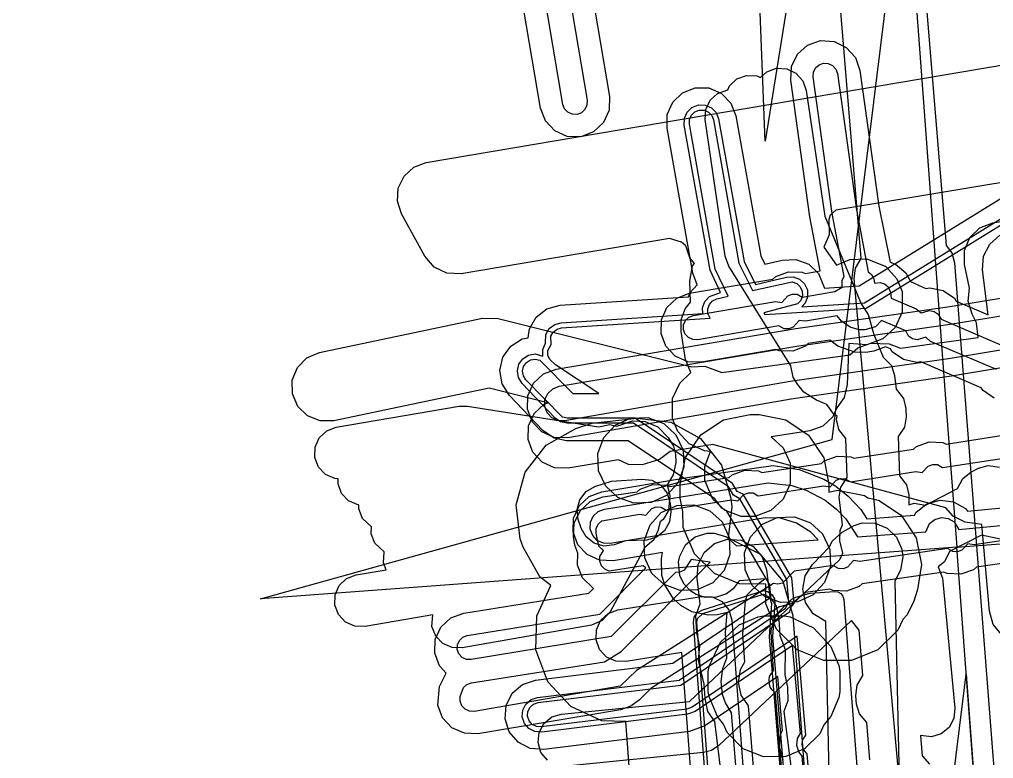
# Model space of a CAD drawing. Header units: metres. Extents: x -3943 to -3664, y 4962 to 6622.
# Drawn here: x -3909.5 to -3853.7, y 5999.1 to 6041.5 of the extents above; entities that cross this region are included whole.
import ezdxf

# ---------------------------------------------------------------- set-up
doc = ezdxf.new("R2010")
doc.units = ezdxf.units.M
doc.layers.add('AI_GREENING_EXCLUSIONS', color=1, linetype='Continuous')
doc.layers.add('AI_GREENING_LAWN', color=82, linetype='Continuous')

msp = doc.modelspace()

# ---------------------------------------------------------------- linework, layer by layer
at = {"layer": 'AI_GREENING_EXCLUSIONS'}
for points in [[(-3876.499, 6113.086), (-3871.504, 6146.711), (-3869.87, 6114.002), (-3869.801, 6114.429), (-3869.508, 6106.761), (-3861.518, 6107.16), (-3829.558, 6108.757), (-3862.517, 6100.435), (-3866.364, 6074.531), (-3828.301, 6075.988), (-3861.355, 6068.051), (-3866.742, 6034.488), (-3867.966, 6066.464), (-3868.272, 6074.458), (-3908.243, 6072.929), (-3875.188, 6080.865), (-3871.044, 6106.684), (-3877.498, 6106.361), (-3909.458, 6104.764), (-3876.499, 6113.086)], [(-3863.736, 6010.642), (-3895.648, 6008.261), (-3862.903, 6017.39), (-3858.735, 6051.127), (-3856.354, 6019.216), (-3855.759, 6011.238), (-3863.736, 6010.642)], [(-3833.728, 6028.226), (-3833.191, 6027.66), (-3832.911, 6026.932), (-3832.931, 6026.152), (-3833.248, 6025.439), (-3833.813, 6024.901), (-3834.542, 6024.621), (-3856.066, 6021.034), (-3865.126, 6019.728), (-3878.042, 6017.49), (-3878.822, 6017.512), (-3879.535, 6017.831), (-3880.07, 6018.399), (-3880.348, 6019.128), (-3880.326, 6019.908), (-3880.007, 6020.62), (-3879.44, 6021.156), (-3878.71, 6021.434), (-3864.973, 6023.76), (-3856.161, 6025.022), (-3840.598, 6027.585), (-3835.221, 6028.563), (-3834.441, 6028.543), (-3833.728, 6028.226)], [(-3834.036, 6027.126), (-3833.896, 6026.762), (-3833.906, 6026.372), (-3834.065, 6026.015), (-3834.347, 6025.746), (-3834.712, 6025.606), (-3856.228, 6022.021), (-3865.293, 6020.714), (-3878.209, 6018.476), (-3878.599, 6018.487), (-3878.955, 6018.646), (-3879.223, 6018.93), (-3879.362, 6019.295), (-3879.351, 6019.685), (-3879.192, 6020.041), (-3878.908, 6020.309), (-3878.543, 6020.448), (-3864.806, 6022.774), (-3855.999, 6024.035), (-3840.429, 6026.6), (-3835.051, 6027.577), (-3834.661, 6027.567), (-3834.305, 6027.409), (-3834.036, 6027.126)], [(-3891.14, 6009.029), (-3890.715, 6009.431), (-3890.169, 6009.641), (-3888.454, 6009.936), (-3888.603, 6010.325), (-3888.564, 6010.963), (-3889.098, 6011.452), (-3889.303, 6012), (-3889.289, 6012.4), (-3889.81, 6012.877), (-3890.02, 6013.423), (-3890.015, 6013.631), (-3890.609, 6013.88), (-3891.005, 6014.311), (-3891.207, 6014.86), (-3891.195, 6015.153), (-3891.385, 6015.158), (-3891.92, 6015.396), (-3892.322, 6015.82), (-3892.532, 6016.367), (-3892.517, 6016.952), (-3892.279, 6017.487), (-3891.854, 6017.89), (-3891.308, 6018.099), (-3884.275, 6019.309), (-3883.785, 6019.312), (-3876.279, 6018.119), (-3875.628, 6018.257), (-3875.23, 6018.163), (-3874.344, 6018.459), (-3873.615, 6018.423), (-3872.882, 6018.122), (-3872.3, 6017.517), (-3871.986, 6017.023), (-3871.864, 6016.557), (-3871.844, 6016.087), (-3872.006, 6015.375), (-3872.351, 6014.796), (-3872.2, 6014.177), (-3872.27, 6013.321), (-3872.57, 6012.818), (-3872.757, 6012.679), (-3872.874, 6012.174), (-3873.114, 6011.641), (-3873.62, 6011.209), (-3875.624, 6007.523), (-3876.066, 6007.022), (-3876.682, 6006.762), (-3884.087, 6005.457), (-3884.672, 6005.47), (-3885.208, 6005.706), (-3885.612, 6006.129), (-3885.824, 6006.674), (-3885.77, 6007.353), (-3889.66, 6006.685), (-3890.246, 6006.7), (-3890.78, 6006.938), (-3891.183, 6007.362), (-3891.393, 6007.909), (-3891.378, 6008.494), (-3891.14, 6009.029)], [(-3873.46, 6018.662), (-3872.543, 6018.321), (-3871.844, 6017.674), (-3871.435, 6016.792), (-3871.396, 6015.806), (-3871.737, 6014.889), (-3872.384, 6014.19), (-3873.266, 6013.781), (-3874.252, 6013.742), (-3875.169, 6014.083), (-3875.868, 6014.73), (-3876.277, 6015.612), (-3876.316, 6016.598), (-3875.975, 6017.515), (-3875.328, 6018.214), (-3874.446, 6018.623), (-3873.46, 6018.662)], [(-3870.427, 6017.659), (-3869.13, 6018.527), (-3867.599, 6018.831), (-3867.077, 6018.826), (-3865.546, 6018.522), (-3864.249, 6017.654), (-3863.381, 6016.357), (-3863.077, 6014.826), (-3863.077, 6014.389), (-3862.581, 6014.488), (-3861.05, 6014.184), (-3860.851, 6014.05), (-3860.248, 6013.931), (-3858.951, 6013.063), (-3858.083, 6011.766), (-3857.779, 6010.235), (-3858, 6008.794), (-3858.212, 6008.139), (-3858.605, 6007.349), (-3858.854, 6007.082), (-3859.126, 6006.469), (-3860.27, 6005.346), (-3861.792, 6004.726), (-3863.376, 6004.726), (-3864.898, 6005.346), (-3866.085, 6006.533), (-3866.689, 6007.978), (-3866.705, 6009.107), (-3868.198, 6009.123), (-3869.643, 6009.727), (-3870.787, 6010.85), (-3871.434, 6012.359), (-3871.45, 6013.279), (-3871.599, 6014.029), (-3871.599, 6014.831), (-3871.295, 6016.362), (-3870.427, 6017.659)], [(-3876.994, 6011.812), (-3877.282, 6012.322), (-3877.441, 6012.806), (-3877.512, 6013.386), (-3877.355, 6013.95), (-3876.994, 6014.411), (-3876.485, 6014.699), (-3875.544, 6015.008), (-3873.799, 6015.133), (-3873.218, 6015.066), (-3872.706, 6014.781), (-3872.343, 6014.322), (-3872.183, 6013.759), (-3872.142, 6013.253), (-3872.209, 6012.672), (-3872.494, 6012.161), (-3872.953, 6011.797), (-3873.516, 6011.637), (-3874.728, 6011.583), (-3875.389, 6011.366), (-3875.969, 6011.295), (-3876.533, 6011.452), (-3876.994, 6011.812)], [(-3847.781, 6011.833), (-3815.869, 6014.214), (-3848.614, 6005.086), (-3852.782, 5971.349), (-3855.163, 6003.26), (-3855.759, 6011.238), (-3847.781, 6011.833)], [(-3870.815, 6013.659), (-3869.898, 6013.318), (-3869.199, 6012.671), (-3868.79, 6011.789), (-3868.751, 6010.803), (-3869.092, 6009.886), (-3869.739, 6009.187), (-3870.621, 6008.778), (-3871.607, 6008.739), (-3872.524, 6009.08), (-3873.223, 6009.727), (-3873.632, 6010.609), (-3873.671, 6011.595), (-3873.33, 6012.512), (-3872.683, 6013.211), (-3871.801, 6013.62), (-3870.815, 6013.659)], [(-3865.062, 6012.972), (-3864.145, 6012.631), (-3863.446, 6011.984), (-3863.037, 6011.102), (-3862.998, 6010.116), (-3863.339, 6009.199), (-3863.986, 6008.5), (-3864.868, 6008.091), (-3865.854, 6008.052), (-3866.771, 6008.393), (-3867.47, 6009.04), (-3867.879, 6009.922), (-3867.918, 6010.908), (-3867.577, 6011.825), (-3866.93, 6012.524), (-3866.048, 6012.933), (-3865.062, 6012.972)], [(-3869.297, 6005.793), (-3868.223, 6006.78), (-3867.14, 6007.234), (-3866.817, 6007.299), (-3865.63, 6007.299), (-3865.307, 6007.234), (-3863.961, 6006.603), (-3862.973, 6005.529), (-3862.52, 6004.446), (-3862.454, 6004.123), (-3862.454, 6002.936), (-3862.52, 6002.614), (-3862.973, 6001.53), (-3863.364, 6001.053), (-3863.597, 6000.536), (-3864.474, 5999.681), (-3865.558, 5999.228), (-3866.827, 5999.211), (-3867.992, 5999.681), (-3868.914, 6000.603), (-3869.116, 6001.086), (-3869.474, 6001.53), (-3869.928, 6002.614), (-3869.993, 6002.936), (-3869.993, 6004.123), (-3869.928, 6004.446), (-3869.297, 6005.793)], [(-3855.215, 6003.956), (-3852.834, 5972.045), (-3852.301, 5964.904), (-3852.301, 5964.907), (-3852.238, 5964.067), (-3844.261, 5964.663), (-3812.349, 5967.044), (-3845.094, 5957.915), (-3849.157, 5925.03), (-3809.453, 5927.973), (-3842.203, 5918.86), (-3846.387, 5885.125), (-3849.344, 5925.016), (-3889.234, 5922.059), (-3856.485, 5931.172), (-3852.406, 5964.055), (-3860.216, 5963.472), (-3892.128, 5961.091), (-3859.383, 5970.219), (-3855.215, 6003.956)]]:
    msp.add_lwpolyline(points, close=True, dxfattribs=at)
for points in [[(-3879.481, 6051.827), (-3876.939, 6036.836), (-3876.947, 6036.563), (-3877.058, 6036.313), (-3877.257, 6036.126), (-3877.512, 6036.029), (-3877.785, 6036.036), (-3878.034, 6036.148), (-3878.222, 6036.346), (-3878.319, 6036.602), (-3880.876, 6051.683)], [(-3877.014, 6045.054), (-3875.657, 6037.053), (-3875.679, 6036.273), (-3875.998, 6035.561), (-3876.566, 6035.025), (-3877.295, 6034.747), (-3878.075, 6034.769), (-3878.787, 6035.088), (-3879.323, 6035.655), (-3879.601, 6036.384), (-3882.158, 6051.466)], [(-3858.052, 6048.847), (-3856.372, 6028.51), (-3856.045, 6028.096), (-3855.885, 6027.532), (-3853.706, 5999.522), (-3845.789, 5901.982)], [(-3851.256, 5902.456), (-3859.072, 5998.138), (-3861.625, 6026.632), (-3861.561, 6027.214), (-3861.227, 6027.769), (-3862.909, 6048.183)], [(-3844.447, 6033.572), (-3862.691, 6030.536), (-3863.014, 6030.257), (-3863.089, 6030.01), (-3863.073, 6029.131), (-3863.363, 6028.428), (-3862.651, 6027.386), (-3861.89, 6027.714), (-3860.904, 6027.753), (-3859.828, 6027.305), (-3859.181, 6026.606), (-3858.879, 6025.883), (-3858.879, 6024.703), (-3859.288, 6023.821), (-3859.987, 6023.174), (-3860.904, 6022.833), (-3861.94, 6022.892), (-3862.028, 6020.547), (-3862.201, 6019.806), (-3862.62, 6019.21), (-3862.863, 6018.692), (-3863.438, 6018.166), (-3864.17, 6017.901), (-3866.391, 6017.559), (-3865.71, 6016.924), (-3865.301, 6016.042), (-3865.301, 6014.862), (-3865.71, 6013.98), (-3866.409, 6013.333), (-3867.326, 6012.992), (-3868.118, 6012.992), (-3869.035, 6013.333), (-3869.734, 6013.98), (-3870.182, 6015.056), (-3870.182, 6015.848), (-3869.867, 6016.704), (-3870.209, 6016.743), (-3871.091, 6017.152), (-3871.738, 6017.851), (-3871.738, 6017.851), (-3872.04, 6018.574), (-3872.04, 6019.754), (-3871.631, 6020.636), (-3871, 6021.237), (-3871.292, 6021.98), (-3871.553, 6023.583), (-3871.547, 6024.258), (-3871.318, 6024.892), (-3871.007, 6025.271), (-3871.056, 6026.47), (-3870.893, 6027.344), (-3870.785, 6027.492), (-3871.057, 6027.801), (-3871.278, 6028.488), (-3871.537, 6028.714), (-3872.212, 6028.926), (-3884.149, 6026.897), (-3884.966, 6026.928), (-3885.703, 6027.283), (-3886.236, 6027.904), (-3887.572, 6030.33), (-3887.806, 6031.051), (-3887.754, 6031.807), (-3887.424, 6032.49), (-3886.865, 6033.001), (-3886.155, 6033.267), (-3845.543, 6040.152)], [(-3853.608, 6019.758), (-3854.252, 6020.198), (-3854.363, 6020.368), (-3857.819, 6021.859), (-3858.04, 6021.817), (-3858.804, 6021.978), (-3859.448, 6022.419), (-3859.558, 6022.589), (-3859.844, 6022.711), (-3860.5, 6022.453), (-3860.967, 6022.376), (-3861.59, 6022.403), (-3862.571, 6022.746), (-3863.026, 6023.094), (-3864.265, 6022.895), (-3864.428, 6022.74), (-3865.157, 6022.461), (-3865.937, 6022.482), (-3866.122, 6022.565), (-3870.391, 6021.836), (-3871.171, 6021.857), (-3871.883, 6022.175), (-3872.42, 6022.742), (-3872.699, 6023.471), (-3872.678, 6024.251), (-3872.36, 6024.963), (-3871.793, 6025.5), (-3871.064, 6025.779), (-3866.29, 6026.582), (-3866.126, 6026.737), (-3865.397, 6027.016), (-3864.617, 6026.994), (-3864.432, 6026.912), (-3863.587, 6027.056), (-3864.176, 6030.167), (-3865.272, 6037.998), (-3865.227, 6038.777), (-3864.888, 6039.48), (-3864.305, 6039.999), (-3863.568, 6040.256), (-3862.789, 6040.211), (-3862.087, 6039.872), (-3861.567, 6039.289), (-3861.311, 6038.552), (-3860.221, 6030.77), (-3859.568, 6027.552), (-3859.259, 6027.452), (-3858.665, 6026.945), (-3858.411, 6026.449), (-3857.521, 6026.055), (-3857.3, 6026.096), (-3856.536, 6025.935), (-3855.892, 6025.494), (-3855.781, 6025.324), (-3853.949, 6024.541), (-3854.275, 6027.12), (-3854.22, 6027.898), (-3853.871, 6028.597), (-3853.282, 6029.108)], [(-3853.485, 6021.407), (-3857.255, 6023.018), (-3857.535, 6023.256), (-3858.025, 6023.117), (-3858.293, 6023.173), (-3858.518, 6023.328), (-3858.681, 6023.627), (-3860.063, 6024.218), (-3860.42, 6023.862), (-3861.026, 6023.675), (-3861.344, 6023.679), (-3861.855, 6023.832), (-3862.357, 6024.18), (-3862.599, 6024.486), (-3864.42, 6024.175), (-3864.784, 6024.223), (-3865.121, 6023.84), (-3865.376, 6023.742), (-3865.649, 6023.75), (-3865.948, 6023.914), (-3870.61, 6023.117), (-3870.883, 6023.125), (-3871.132, 6023.236), (-3871.32, 6023.434), (-3871.418, 6023.689), (-3871.41, 6023.962), (-3871.299, 6024.212), (-3871.1, 6024.4), (-3870.845, 6024.497), (-3866.134, 6025.302), (-3865.77, 6025.254), (-3865.433, 6025.637), (-3865.178, 6025.734), (-3864.905, 6025.727), (-3864.606, 6025.563), (-3862.741, 6025.882), (-3862.325, 6026.122), (-3862.327, 6026.532), (-3862.205, 6026.744), (-3862.889, 6030.347), (-3863.984, 6038.178), (-3863.969, 6038.451), (-3863.85, 6038.697), (-3863.646, 6038.878), (-3863.388, 6038.968), (-3863.116, 6038.953), (-3862.87, 6038.834), (-3862.688, 6038.63), (-3862.598, 6038.372), (-3861.505, 6030.558), (-3860.829, 6027.005), (-3860.638, 6026.853), (-3860.506, 6026.614), (-3860.476, 6026.354), (-3860.153, 6026.401), (-3859.893, 6026.317), (-3859.685, 6026.14), (-3859.547, 6025.846), (-3859.514, 6025.506), (-3858.084, 6024.895), (-3857.804, 6024.657), (-3857.314, 6024.796), (-3857.047, 6024.74), (-3856.821, 6024.586), (-3856.659, 6024.286), (-3852.889, 6022.675)], [(-3879.207, 5999.015), (-3879.578, 5999.467), (-3879.748, 6000.027), (-3879.691, 6000.61), (-3879.415, 6001.126), (-3878.963, 6001.497), (-3878.403, 6001.667), (-3871.078, 6002.391), (-3862.448, 6010.524), (-3862.29, 6010.884), (-3862.458, 6011.592), (-3862.443, 6012.177), (-3862.296, 6012.509), (-3862.495, 6014.095), (-3862.401, 6014.673), (-3862.033, 6015.213), (-3862.111, 6017.462), (-3862.514, 6017.976), (-3862.648, 6018.545), (-3862.615, 6018.749), (-3862.797, 6018.844), (-3863.205, 6019.395), (-3863.799, 6019.654), (-3864.51, 6020.108), (-3864.88, 6020.562), (-3865.129, 6020.97), (-3865.255, 6021.623), (-3868.814, 6027.338), (-3869.025, 6027.913), (-3870.172, 6035.73), (-3870.142, 6036.314), (-3869.891, 6036.843), (-3869.457, 6037.235), (-3868.881, 6037.43), (-3868.776, 6037.66), (-3868.348, 6038.059), (-3867.8, 6038.264), (-3867.215, 6038.244), (-3866.998, 6038.145), (-3866.635, 6038.473), (-3866.084, 6038.67), (-3865.5, 6038.641), (-3864.971, 6038.39), (-3864.578, 6037.956), (-3864.381, 6037.405), (-3863.319, 6030.194), (-3861.232, 6025.168), (-3860.834, 6024.568), (-3860.502, 6023.41), (-3859.964, 6022.113), (-3859.505, 6021.631), (-3859.321, 6021.075), (-3859.223, 6020.277), (-3858.802, 6019.753), (-3858.668, 6019.183), (-3858.651, 6018.683), (-3858.745, 6018.105), (-3859.112, 6017.565), (-3859.035, 6015.316), (-3858.631, 6014.803), (-3858.497, 6014.233), (-3858.493, 6013.655), (-3858.188, 6013.742), (-3857.543, 6013.64), (-3855.708, 6014.582), (-3855.415, 6015.166), (-3854.957, 6015.53), (-3854.512, 6015.758), (-3853.949, 6015.918), (-3853.304, 6015.816)], [(-3865.7, 5999.035), (-3865.916, 5999.785), (-3865.829, 6000.56), (-3865.736, 6000.728), (-3866.007, 6003.812), (-3870.187, 6000.988), (-3871.064, 6000.66), (-3879.412, 5999.64), (-3880.19, 5999.698), (-3880.887, 6000.049), (-3881.396, 6000.641), (-3881.64, 6001.382), (-3881.582, 6002.16), (-3881.23, 6002.857), (-3880.639, 6003.366), (-3879.898, 6003.61), (-3872.027, 6004.572), (-3866.407, 6008.369), (-3866.469, 6009.072), (-3868.925, 6013.288), (-3869.22, 6013.465), (-3869.615, 6014.002), (-3874.574, 6017.328), (-3878.11, 6017.329), (-3878.823, 6017.48), (-3879.472, 6017.914), (-3881.382, 6019.927), (-3881.799, 6020.587), (-3881.931, 6021.356), (-3881.759, 6022.117), (-3881.308, 6022.754), (-3880.648, 6023.17), (-3880.31, 6023.228), (-3880.243, 6023.738), (-3879.853, 6024.414), (-3879.234, 6024.889), (-3878.48, 6025.091), (-3871.132, 6025.571), (-3871.037, 6025.827), (-3870.631, 6026.263), (-3870.874, 6026.931), (-3872.356, 6035.239), (-3872.341, 6036.019), (-3872.028, 6036.734), (-3871.466, 6037.274), (-3870.739, 6037.559), (-3869.959, 6037.543), (-3869.244, 6037.231), (-3868.703, 6036.668), (-3868.419, 6035.941), (-3866.987, 6027.919), (-3866.75, 6027.445), (-3865.752, 6027.682), (-3864.972, 6027.711), (-3864.24, 6027.438), (-3863.669, 6026.907), (-3863.34, 6026.08), (-3861.355, 6026.21), (-3851.73, 6032.15)], [(-3863.637, 5987.642), (-3864.616, 5999.249), (-3864.811, 5999.494), (-3864.92, 5999.869), (-3864.876, 6000.257), (-3864.716, 6000.546), (-3865.16, 6005.591), (-3870.746, 6001.817), (-3871.185, 6001.653), (-3879.533, 6000.632), (-3879.923, 6000.661), (-3880.271, 6000.837), (-3880.525, 6001.133), (-3880.647, 6001.503), (-3880.618, 6001.893), (-3880.442, 6002.241), (-3880.147, 6002.495), (-3879.776, 6002.617), (-3871.667, 6003.609), (-3865.573, 6007.726), (-3865.379, 6008.092), (-3865.493, 6009.382), (-3868.182, 6013.998), (-3868.546, 6014.204), (-3868.836, 6014.683), (-3874.27, 6018.328), (-3878.084, 6018.328), (-3878.464, 6018.414), (-3878.764, 6018.621), (-3880.657, 6020.615), (-3880.865, 6020.945), (-3880.931, 6021.329), (-3880.845, 6021.71), (-3880.62, 6022.029), (-3880.29, 6022.237), (-3879.905, 6022.303), (-3879.475, 6022.181), (-3879.474, 6022.562), (-3879.32, 6022.927), (-3879.296, 6023.417), (-3879.101, 6023.755), (-3878.791, 6023.992), (-3878.415, 6024.093), (-3870.31, 6024.622), (-3870.322, 6024.936), (-3870.186, 6025.302), (-3869.92, 6025.588), (-3869.289, 6025.816), (-3869.889, 6027.107), (-3871.372, 6035.414), (-3871.364, 6035.804), (-3871.208, 6036.162), (-3870.927, 6036.432), (-3870.563, 6036.574), (-3870.173, 6036.567), (-3869.816, 6036.41), (-3869.545, 6036.129), (-3869.403, 6035.766), (-3867.946, 6027.601), (-3867.289, 6026.29), (-3865.521, 6026.709), (-3865.131, 6026.723), (-3864.765, 6026.587), (-3864.48, 6026.322), (-3864.317, 6025.967), (-3864.303, 6025.577), (-3864.439, 6025.211), (-3864.642, 6024.993), (-3861.041, 6025.228), (-3851.205, 6031.299)], [(-3863.257, 5986.711), (-3864.327, 5999.392), (-3864.545, 5999.632), (-3864.621, 5999.894), (-3864.59, 6000.166), (-3864.406, 6000.446), (-3864.905, 6006.125), (-3870.914, 6002.065), (-3871.221, 6001.951), (-3879.57, 6000.93), (-3879.842, 6000.95), (-3880.086, 6001.073), (-3880.264, 6001.28), (-3880.35, 6001.54), (-3880.329, 6001.812), (-3880.206, 6002.056), (-3879.999, 6002.234), (-3879.74, 6002.32), (-3871.559, 6003.32), (-3865.32, 6007.535), (-3865.256, 6007.77), (-3865.07, 6007.997), (-3865.2, 6009.475), (-3867.991, 6014.267), (-3868.344, 6014.426), (-3868.598, 6014.885), (-3874.178, 6018.628), (-3878.076, 6018.628), (-3878.342, 6018.688), (-3880.439, 6020.821), (-3880.585, 6021.052), (-3880.631, 6021.322), (-3880.571, 6021.588), (-3880.413, 6021.811), (-3880.182, 6021.957), (-3879.913, 6022.003), (-3879.647, 6021.943), (-3877.757, 6020.028), (-3876.266, 6020.028), (-3878.752, 6021.671), (-3879.077, 6021.977), (-3879.181, 6022.23), (-3879.18, 6022.503), (-3878.991, 6022.839), (-3879.012, 6023.32), (-3878.876, 6023.557), (-3878.659, 6023.723), (-3878.395, 6023.794), (-3869.883, 6024.35), (-3870.016, 6024.615), (-3870.026, 6024.888), (-3869.93, 6025.144), (-3869.744, 6025.344), (-3869.496, 6025.458), (-3868.851, 6025.611), (-3869.594, 6027.159), (-3871.077, 6035.467), (-3871.071, 6035.74), (-3870.962, 6035.99), (-3870.765, 6036.18), (-3870.511, 6036.279), (-3870.237, 6036.274), (-3869.987, 6036.164), (-3869.798, 6035.967), (-3869.698, 6035.713), (-3868.234, 6027.505), (-3867.451, 6025.943), (-3865.179, 6026.427), (-3864.923, 6026.332), (-3864.723, 6026.146), (-3864.609, 6025.898), (-3864.599, 6025.625), (-3864.694, 6025.369), (-3864.88, 6025.169), (-3866.807, 6024.657), (-3866.756, 6024.554), (-3860.947, 6024.933), (-3851.048, 6031.043)], [(-3853.177, 6006.198), (-3853.667, 6006.805), (-3853.888, 6007.553), (-3854.32, 6012.535), (-3855.269, 6012.667), (-3855.968, 6013.014), (-3856.379, 6013.487), (-3869.723, 6017.12), (-3872.175, 6016.714), (-3872.792, 6016.245), (-3873.778, 6015.942), (-3874.558, 6015.968), (-3875.128, 6016.226), (-3878.015, 6015.748), (-3878.795, 6015.774), (-3879.506, 6016.096), (-3880.04, 6016.665), (-3880.315, 6017.395), (-3880.29, 6018.175), (-3879.968, 6018.886), (-3879.398, 6019.42), (-3879.195, 6019.496), (-3882.549, 6020.335), (-3891.453, 6018.47), (-3892.233, 6018.462), (-3892.957, 6018.753), (-3893.515, 6019.299), (-3893.821, 6020.017), (-3893.829, 6020.798), (-3893.537, 6021.522), (-3892.991, 6022.079), (-3892.273, 6022.385), (-3882.92, 6024.344), (-3882.025, 6024.327), (-3870.936, 6021.555), (-3870.186, 6021.61), (-3869.221, 6021.237), (-3861.88, 6022.243), (-3861.415, 6022.655), (-3860.678, 6022.91), (-3859.621, 6022.886), (-3858.973, 6022.641), (-3854.531, 6023.25), (-3854.622, 6024.086), (-3854.879, 6024.577), (-3855.099, 6025.326), (-3855.019, 6026.074), (-3855.311, 6027.431), (-3855.319, 6028.235), (-3855.01, 6028.976), (-3854.434, 6029.536), (-3853.685, 6029.824), (-3846.298, 6031.056)], [(-3874.298, 5995.609), (-3874.724, 6001.235), (-3876.091, 6001.283), (-3877.866, 6002.093), (-3879.195, 6003.521), (-3879.877, 6005.349), (-3879.808, 6007.299), (-3879.015, 6009.035), (-3879.648, 6009.531), (-3880.606, 6011.228), (-3880.766, 6011.713), (-3881.002, 6013.647), (-3880.479, 6015.529), (-3879.276, 6017.065), (-3877.579, 6018.023), (-3876.637, 6018.333), (-3874.082, 6018.622), (-3872.144, 6018.397), (-3870.44, 6017.448), (-3869.228, 6015.919), (-3868.694, 6014.042), (-3868.653, 6013.536), (-3868.86, 6011.755), (-3867.046, 6010.856), (-3865.728, 6009.279), (-3865.155, 6007.306), (-3864.452, 5998.024)], [(-3852.127, 6010.447), (-3854.624, 6010.09), (-3854.791, 6009.938), (-3855.525, 6009.676), (-3856.305, 6009.714), (-3856.488, 6009.801), (-3861.174, 6009.12), (-3861.341, 6008.968), (-3862.075, 6008.706), (-3862.855, 6008.744), (-3863.038, 6008.831), (-3864.416, 6008.627), (-3865.186, 6008), (-3865.915, 6007.816), (-3873.284, 6003.135), (-3873.939, 6002.477), (-3874.438, 6002.111), (-3875.024, 6001.915), (-3883.188, 6000.539), (-3883.968, 6000.562), (-3884.68, 6000.881), (-3885.216, 6001.449), (-3885.493, 6002.178), (-3885.4, 6003.236), (-3885.002, 6004.009), (-3885.392, 6004.43), (-3885.663, 6005.162), (-3885.634, 6005.942), (-3885.308, 6006.651), (-3884.736, 6007.181), (-3884.004, 6007.453), (-3876.833, 6008.599), (-3876.572, 6008.863), (-3877.206, 6009.468), (-3877.489, 6010.195), (-3877.475, 6010.881), (-3877.641, 6011.338), (-3877.706, 6011.834), (-3877.672, 6012.613), (-3877.342, 6013.32), (-3876.767, 6013.847), (-3876.033, 6014.114), (-3874.071, 6014.403), (-3873.905, 6014.555), (-3873.172, 6014.822), (-3872.392, 6014.788), (-3872.208, 6014.702), (-3868.792, 6015.215), (-3868.626, 6015.367), (-3867.892, 6015.634), (-3867.113, 6015.599), (-3866.929, 6015.514), (-3863.512, 6016.026), (-3863.346, 6016.178), (-3862.613, 6016.445), (-3861.833, 6016.411), (-3861.649, 6016.325), (-3858.233, 6016.838), (-3858.067, 6016.99), (-3857.333, 6017.257), (-3856.554, 6017.222), (-3856.37, 6017.137), (-3853.098, 6017.639)], [(-3851.031, 6011.923), (-3854.751, 6011.372), (-3855.114, 6011.429), (-3855.459, 6011.054), (-3855.716, 6010.962), (-3855.989, 6010.975), (-3856.284, 6011.145), (-3861.301, 6010.402), (-3861.664, 6010.459), (-3862.009, 6010.084), (-3862.266, 6009.992), (-3862.539, 6010.005), (-3862.834, 6010.175), (-3865.069, 6009.844), (-3865.745, 6009.174), (-3866.01, 6009.107), (-3866.251, 6009.143), (-3874.103, 6004.154), (-3875.035, 6003.265), (-3883.404, 6001.821), (-3883.677, 6001.829), (-3883.927, 6001.94), (-3884.114, 6002.139), (-3884.211, 6002.395), (-3884.203, 6002.668), (-3884.022, 6003.178), (-3883.821, 6003.363), (-3883.565, 6003.457), (-3875.931, 6004.652), (-3874.986, 6005.252), (-3869.894, 6010.37), (-3870.981, 6010.524), (-3871.382, 6009.915), (-3871.626, 6009.791), (-3871.869, 6009.772), (-3875.553, 6006.105), (-3883.578, 6004.786), (-3883.851, 6004.797), (-3884.099, 6004.911), (-3884.284, 6005.111), (-3884.379, 6005.367), (-3884.369, 6005.64), (-3884.255, 6005.888), (-3884.055, 6006.074), (-3883.799, 6006.169), (-3876.209, 6007.382), (-3873.564, 6010.051), (-3873.724, 6010.151), (-3875.671, 6009.86), (-3875.921, 6009.97), (-3876.11, 6010.167), (-3876.209, 6010.422), (-3876.203, 6010.695), (-3875.996, 6011.039), (-3876.263, 6011.279), (-3876.421, 6012.031), (-3876.409, 6012.304), (-3876.294, 6012.551), (-3876.092, 6012.736), (-3873.937, 6013.121), (-3873.574, 6013.067), (-3873.231, 6013.444), (-3872.974, 6013.537), (-3872.701, 6013.525), (-3872.405, 6013.357), (-3868.658, 6013.933), (-3868.294, 6013.878), (-3867.951, 6014.255), (-3867.695, 6014.349), (-3867.422, 6014.337), (-3867.126, 6014.168), (-3863.378, 6014.744), (-3863.015, 6014.69), (-3862.672, 6015.067), (-3862.415, 6015.16), (-3862.142, 6015.148), (-3861.846, 6014.98), (-3858.099, 6015.556), (-3857.735, 6015.501), (-3857.393, 6015.878), (-3857.136, 6015.972), (-3856.863, 6015.96), (-3856.567, 6015.791), (-3852.819, 6016.367)], [(-3867.068, 5982.313), (-3868.667, 6001.739), (-3869.005, 6002.306), (-3869.169, 6002.779), (-3869.263, 6003.529), (-3869.167, 6004.275), (-3868.926, 6004.89), (-3869.014, 6006.321), (-3868.92, 6007.487), (-3869.456, 6007.358), (-3870.006, 6007.325), (-3870.931, 6007.532), (-3871.567, 6007.892), (-3871.984, 6008.272), (-3872.491, 6009.073), (-3872.658, 6009.609), (-3872.68, 6010.582), (-3872.612, 6010.92), (-3872.61, 6010.923), (-3875.442, 6010.455), (-3876.222, 6010.481), (-3876.933, 6010.803), (-3877.466, 6011.372), (-3877.741, 6012.103), (-3877.715, 6012.883), (-3877.393, 6013.593), (-3876.824, 6014.127), (-3876.093, 6014.402), (-3871.182, 6015.212), (-3866.277, 6015.914), (-3864.782, 6015.685), (-3863.375, 6015.13), (-3862.693, 6014.719), (-3861.969, 6014.144), (-3861.252, 6013.388), (-3860.915, 6012.858), (-3858.175, 6013.063), (-3858.078, 6013.235), (-3857.463, 6013.715), (-3856.711, 6013.924), (-3855.937, 6013.829), (-3855.257, 6013.445), (-3855.143, 6013.3), (-3851.363, 6013.657)], [(-3866.042, 5982.034), (-3867.695, 6002.127), (-3868.109, 6002.75), (-3868.264, 6003.485), (-3868.138, 6004.222), (-3867.904, 6004.666), (-3868.017, 6006.241), (-3867.866, 6008.126), (-3867.757, 6008.506), (-3867.045, 6009.2), (-3866.744, 6009.415), (-3868.216, 6009.305), (-3868.575, 6008.834), (-3868.955, 6008.557), (-3869.517, 6008.358), (-3870.176, 6008.349), (-3870.682, 6008.515), (-3870.993, 6008.71), (-3871.38, 6009.117), (-3871.62, 6009.592), (-3871.7, 6010.384), (-3871.631, 6010.722), (-3871.294, 6011.359), (-3870.748, 6011.815), (-3870.049, 6012.034), (-3869.654, 6012.034), (-3868.955, 6011.815), (-3868.369, 6011.299), (-3863.688, 6011.649), (-3864.117, 6012.093), (-3864.94, 6012.608), (-3865.855, 6012.898), (-3866.727, 6012.909), (-3875.605, 6011.442), (-3875.995, 6011.454), (-3876.35, 6011.616), (-3876.617, 6011.9), (-3876.754, 6012.265), (-3876.741, 6012.655), (-3876.58, 6013.011), (-3876.296, 6013.278), (-3875.931, 6013.415), (-3866.566, 6014.907), (-3865.205, 6014.758), (-3864.376, 6014.494), (-3863.294, 6013.92), (-3862.65, 6013.412), (-3862.103, 6012.849), (-3861.436, 6011.817), (-3857.528, 6012.108), (-3857.32, 6012.582), (-3857.013, 6012.823), (-3856.637, 6012.927), (-3856.249, 6012.88), (-3855.91, 6012.688), (-3855.633, 6012.25), (-3850.451, 6012.739)], [(-3862.435, 5969.38), (-3863.262, 6006.977), (-3863.976, 6007.411), (-3864.42, 6008.054), (-3864.584, 6008.816), (-3864.443, 6009.584), (-3864.02, 6010.239), (-3863.049, 6011.24), (-3862.894, 6011.568), (-3862.316, 6012.091), (-3861.637, 6012.477), (-3861.173, 6012.614), (-3860.429, 6012.598), (-3859.743, 6012.312), (-3859.209, 6011.794), (-3858.901, 6011.117), (-3858.844, 6010.672), (-3858.984, 6009.904), (-3859.311, 6009.281), (-3858.464, 5970.762)], [(-3862.435, 5969.38), (-3863.262, 6006.977), (-3863.976, 6007.411), (-3864.42, 6008.054), (-3864.584, 6008.816), (-3864.443, 6009.584), (-3864.02, 6010.239), (-3863.049, 6011.24), (-3862.894, 6011.568), (-3862.316, 6012.091), (-3861.637, 6012.477), (-3861.173, 6012.614), (-3860.429, 6012.598), (-3859.743, 6012.312), (-3859.209, 6011.794), (-3858.901, 6011.117), (-3858.844, 6010.672), (-3858.984, 6009.904), (-3859.311, 6009.281), (-3858.464, 5970.762)], [(-3869.25, 5998.28), (-3869.615, 6001.233), (-3870.013, 6001.808), (-3870.178, 6002.57), (-3870.228, 6003.373), (-3870.554, 6004.746), (-3870.479, 6005.561), (-3870.64, 6006.309), (-3870.698, 6007.296), (-3870.45, 6007.973), (-3870.632, 6009.447), (-3870.575, 6010.226), (-3870.225, 6010.923), (-3869.634, 6011.433), (-3868.893, 6011.678), (-3868.115, 6011.621), (-3867.418, 6011.27), (-3866.908, 6010.68), (-3866.663, 6009.939), (-3866.469, 6008.375), (-3866.11, 6007.856), (-3865.945, 6007.093), (-3865.893, 6006.163), (-3865.594, 6005.36), (-3865.602, 6003.91), (-3865.462, 6003.197), (-3865.43, 6002.417), (-3865.655, 6001.804), (-3865.269, 5998.682)], [(-3853.18, 6011.67), (-3854.338, 6011.913), (-3856.173, 6010.971), (-3856.466, 6010.387), (-3856.822, 6010.104), (-3856.572, 6009.446), (-3855.862, 6001.998), (-3855.921, 6001.415), (-3856.198, 6000.9), (-3856.652, 6000.53), (-3857.212, 6000.362), (-3857.837, 6000.444), (-3857.74, 5999.28), (-3857.313, 5998.786)], [(-3870.768, 5995.347), (-3871.513, 6005.186), (-3874.702, 6004.669), (-3875.287, 6004.69), (-3875.819, 6004.933), (-3876.218, 6005.361), (-3876.422, 6005.909), (-3876.402, 6006.494), (-3876.159, 6007.027), (-3875.73, 6007.426), (-3875.182, 6007.63), (-3870.381, 6008.409), (-3869.765, 6008.38), (-3869.212, 6008.107), (-3868.817, 6007.634), (-3868.645, 6007.042), (-3867.841, 5996.427)], [(-3869.931, 5994.884), (-3870.844, 6006.907), (-3870.8, 6007.211), (-3870.629, 6007.466), (-3870.366, 6007.624), (-3866.818, 6008.744), (-3866.555, 6008.671), (-3866.339, 6008.503), (-3866.204, 6008.265), (-3866.171, 6007.994), (-3866.312, 6006.093), (-3862.547, 5960.301)], [(-3869.731, 5994.899), (-3870.645, 6006.922), (-3870.613, 6007.139), (-3870.303, 6007.435), (-3866.833, 6008.544), (-3866.491, 6008.372), (-3866.371, 6008.009), (-3866.513, 6006.092), (-3862.746, 5960.284)], [(-3860.73, 5999.033), (-3860.907, 6001.18), (-3861.335, 6001.674), (-3861.496, 6002.236), (-3861.538, 6002.735), (-3861.471, 6003.316), (-3861.13, 6003.873), (-3861.345, 6006.48), (-3861.787, 6007.024), (-3869.393, 5999.857), (-3869.8, 5999.583), (-3870.274, 5999.456), (-3878.108, 5998.682)]]:
    msp.add_lwpolyline(points, dxfattribs=at)
at = {"layer": 'AI_GREENING_LAWN'}
msp.add_lwpolyline([(-3864.389, 5981.462), (-3866.147, 6002.826), (-3866.158, 6002.868), (-3866.184, 6002.902), (-3866.341, 6003.054), (-3866.448, 6003.203), (-3866.493, 6003.381), (-3866.509, 6003.618), (-3866.484, 6003.811), (-3866.388, 6003.979), (-3866.292, 6004.089), (-3866.269, 6004.129), (-3866.263, 6004.174), (-3866.393, 6006.375), (-3866.37, 6006.558), (-3866.151, 6007.237), (-3866.022, 6007.444), (-3865.197, 6008.24), (-3864.985, 6008.362), (-3864.236, 6008.572), (-3864.14, 6008.589), (-3862.771, 6008.696), (-3862.577, 6008.673), (-3862.407, 6008.578), (-3862.286, 6008.425), (-3862.233, 6008.237), (-3858.743, 5963.661)], dxfattribs=at)

doc.saveas('drawing.dxf')
